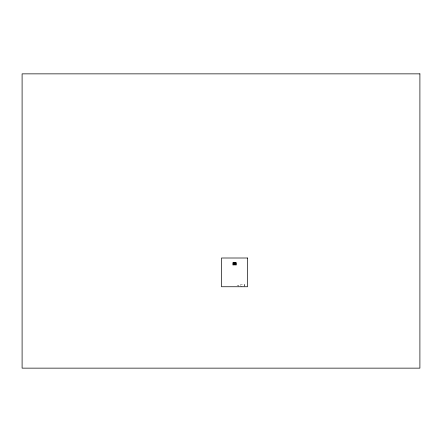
<?xml version="1.0" encoding="UTF-8"?>
<svg xmlns="http://www.w3.org/2000/svg" width="442" height="442" viewBox="0 0 442 442"><rect width="100%" height="100%" fill="white"/><g stroke="black" fill="none" stroke-linecap="round" stroke-linejoin="round"><path stroke-width="0.33" stroke-dasharray="2.21 1.66" d="M237.072 285.759L238.984 285.759M244.675 286.217L244.675 284.626L240.465 284.626L240.465 286.217M244.487 284.626L244.487 286.184L240.663 286.184L240.663 284.626M238.807 285.759L238.807 286.466"/><path stroke-width="0.66" d="M419.9 73.858L22.1 73.858L22.1 368.142L419.9 368.142L419.9 73.858M247.52 258.006L221.497 258.006L221.497 286.748L247.52 286.748L247.52 258.006M233.453 262.647L232.879 262.647L232.879 264.94L233.453 264.94L233.453 262.647M234.216 262.647L233.641 262.647L233.724 264.857L236.321 264.94L236.321 262.647L235.746 262.647L235.746 264.366L234.266 264.316L234.216 262.647M235.238 262.647L234.724 262.647L234.724 263.985L235.238 263.985L235.238 262.647"/></g></svg>
